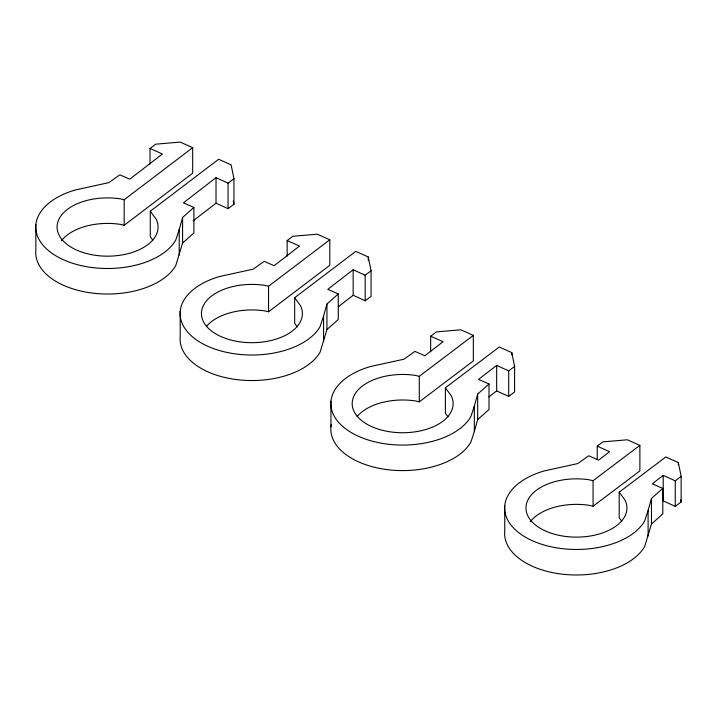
<?xml version="1.0" encoding="UTF-8"?>
<svg xmlns="http://www.w3.org/2000/svg" width="717" height="717" viewBox="0 0 717 717"><rect width="100%" height="100%" fill="white"/><g stroke="black" fill="none" stroke-linecap="round" stroke-linejoin="round"><path stroke-width="1.08" d="M35.85 224.672L35.85 250.197A71.825 41.469 0 0 0 94.151 293.298A71.825 41.469 0 0 0 175.773 265.55L182.584 243.018L182.584 217.484L193.913 207.428L183.418 202.83L216.023 177.664L228.051 183.149L233.948 178.712L231.134 164.865L218.622 159.273L150.292 211.219L150.292 236.744L152.909 240.303M61.393 240.787A50.477 29.137 0 0 1 120.151 224.331L124.184 225.272L124.184 199.747L192.676 147.675L180.173 142.083L155.714 144.18L150.023 148.464L150.023 164.005M179.214 255.091L179.214 229.557L182.584 217.484M180.209 311.187L180.209 336.712A71.825 41.469 0 0 0 238.51 379.813A71.825 41.469 0 0 0 320.132 352.065L326.943 329.533L326.943 304.008L338.272 293.952L327.777 289.345L353.158 269.762L365.177 275.247L371.083 270.811L368.26 256.964L355.749 251.371L294.651 297.734L294.651 323.259L297.268 326.818M192.676 147.675L192.676 173.2L124.184 225.272M193.913 207.428L193.913 232.962L182.584 243.018M193.115 220.872L216.023 203.189L216.023 177.664M216.023 203.189L228.051 208.683L228.051 183.149M228.051 208.683L233.948 204.237L233.948 178.712M206.442 326.432A50.477 29.137 0 0 1 264.51 310.855L268.543 311.787L268.543 286.262L329.802 239.774L317.299 234.181L292.841 236.278L287.15 240.562L287.15 256.094M323.573 341.606L323.573 316.08L326.943 304.008M329.802 239.774L329.802 265.299L268.543 311.787M330.949 426.767L330.949 401.242M338.272 293.952L338.272 319.477L326.943 329.533M338.281 306.768L353.158 295.287L353.158 269.762M353.158 295.287L365.177 300.781L365.177 275.247M371.083 270.811L371.083 296.336L365.177 300.781M357.183 416.487A50.477 29.137 0 0 1 415.251 400.911L419.284 401.843L419.284 376.317L473.319 335.404L460.816 329.82L436.357 331.908L430.666 336.192L430.666 351.733M488.895 396.922L496.666 390.917L508.694 396.411L514.591 391.966L514.591 366.441L511.777 352.594L499.265 347.001L445.391 387.789L445.391 413.315L448.017 416.873M473.319 335.404L473.319 360.929L419.284 401.843M331.263 424.616A71.825 41.469 0 0 0 387.422 469.653A71.825 41.469 0 0 0 470.872 442.12L474.313 431.661L474.313 406.136L477.683 394.063L489.012 384.007L478.526 379.401L496.666 365.392L508.694 370.886L514.591 366.441M474.313 431.661L477.683 419.588L477.683 394.063M489.012 384.007L489.012 409.532L477.683 419.588M496.666 390.917L496.666 365.392M504.741 505.628L504.741 531.154A71.825 41.469 0 0 0 563.042 574.254A71.825 41.469 0 0 0 644.664 546.506L651.466 523.975L651.466 498.44L662.804 488.385L652.309 483.787L663.225 475.362L675.253 480.847L681.15 476.402L678.336 462.555L665.824 456.962L619.183 492.176L619.183 517.701L621.8 521.259M508.694 396.411L508.694 370.886M530.275 521.743A50.477 29.137 0 0 1 589.042 505.288L593.076 506.229L593.076 480.704L639.878 445.365L627.375 439.781L602.916 441.878L597.225 446.153L597.225 459.472M639.878 445.365L639.878 470.899L593.076 506.229M648.105 536.047L648.105 510.522L651.466 498.44M662.804 488.385L662.804 513.919L651.466 523.975M663.225 475.362L663.225 500.887L675.253 506.372L681.15 501.936L681.15 476.402M675.253 506.372L675.253 480.847M179.214 229.557L175.773 240.025A71.825 41.469 0 0 1 60.667 258.443A71.825 41.469 0 0 1 75.24 189.996L108.876 182.62L119.829 174.823L129.759 179.178L162.392 153.994L150.023 148.464M323.573 316.08L320.132 326.54A71.825 41.469 0 0 1 205.026 344.958A71.825 41.469 0 0 1 219.599 276.511L253.235 269.144L264.188 261.338L274.118 265.693L299.518 246.092L287.15 240.562M474.313 406.136L470.872 416.595A71.825 41.469 0 0 1 355.766 435.013A71.825 41.469 0 0 1 370.348 366.566L403.976 359.19L414.928 351.393L424.858 355.749L443.034 341.722L430.666 336.192M648.105 510.522L644.664 520.981A71.825 41.469 0 0 1 529.549 539.399A71.825 41.469 0 0 1 544.131 470.952L577.759 463.576L588.711 455.779L598.641 460.135L609.584 451.692L597.225 446.153M124.184 199.747L120.151 198.806A50.477 29.137 0 0 0 57.235 224.771A50.477 29.137 0 0 0 112.452 256.032A50.477 29.137 0 0 0 156.189 219.214L150.292 211.219M268.543 286.262L264.51 285.33A50.477 29.137 0 0 0 201.594 311.286A50.477 29.137 0 0 0 256.811 342.547A50.477 29.137 0 0 0 300.548 305.729L294.651 297.734M419.284 376.317L415.251 375.376A50.477 29.137 0 0 0 352.343 401.341A50.477 29.137 0 0 0 407.552 432.602A50.477 29.137 0 0 0 451.289 395.784L445.391 387.789M593.076 480.704L589.042 479.763A50.477 29.137 0 0 0 526.126 505.727A50.477 29.137 0 0 0 581.335 536.988A50.477 29.137 0 0 0 625.072 500.17L619.183 492.176M680.72 499.803L681.15 501.936M233.303 201.047L233.948 204.237M678.336 462.555L678.336 464.777M511.777 352.594L511.777 354.816M368.26 256.964L368.26 260.289"/></g></svg>
